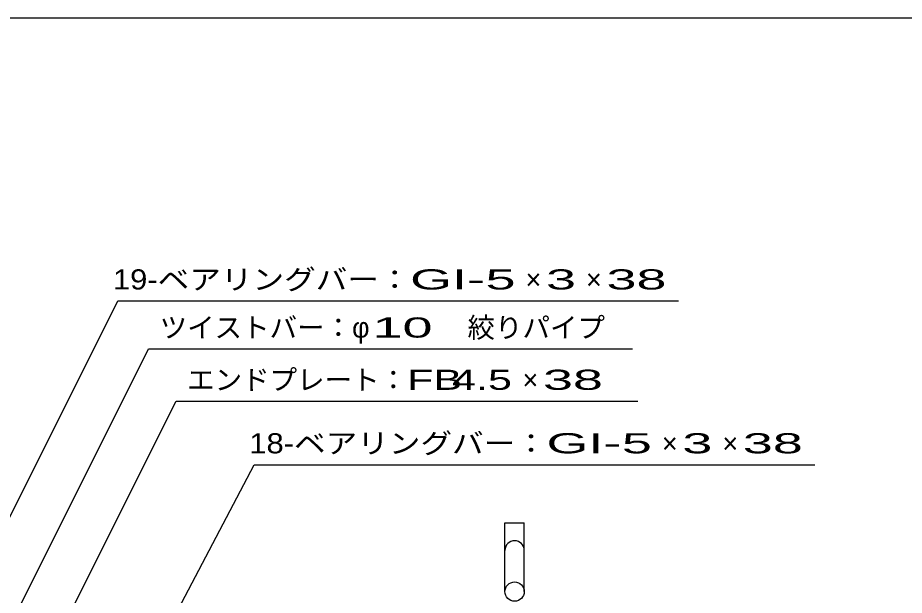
# Model space of a CAD drawing. Units: millimetres, scale not verified. Extents: x -4763 to 1389, y -3371 to 839.
# Drawn here: x -868 to -224, y 419 to 839 of the extents above; entities that cross this region are included whole.
import ezdxf
from ezdxf.enums import TextEntityAlignment as Align

# ---------------------------------------------------------------- set-up
doc = ezdxf.new("R2010")
doc.units = ezdxf.units.MM
doc.header["$LTSCALE"] = 8
for name, color, linetype, lineweight in [('0_2', 150, 'Continuous', 25), ('19', 6, 'Continuous', 25), ('22', 4, 'Continuous', 25)]:
    doc.layers.add(name, color=color, linetype=linetype, lineweight=lineweight)
doc.styles.add('ベクトル', font='')
doc.styles.get('ベクトル').set_extended_font_data('ベクトル')

msp = doc.modelspace()

# ---------------------------------------------------------------- linework, layer by layer
at = {"layer": '0_2'}
msp.add_line((-1379.2, 838.8), (1388.8, 838.8), dxfattribs=at)
at = {"layer": '19'}
for p, q in [((-514, 421.352), (-514, 471.352)), ((-514, 471.352), (-500, 471.352)), ((-500, 421.352), (-500, 471.352))]:
    msp.add_line(p, q, dxfattribs=at)
msp.add_circle((-507, 421.352), 7, dxfattribs=at)
msp.add_arc((-507, 451.352), 7, 0, 180, dxfattribs=at)
at = {"layer": '22'}
for p, q in [((-971, 282.352), (-795.75, 632.852)), ((-795.75, 632.852), (-387.733, 632.852)), ((-906, 332.352), (-773.25, 597.852)), ((-773.25, 597.852), (-421.25, 597.852)), ((-831, 404.352), (-753.25, 559.852)), ((-753.25, 559.852), (-417.25, 559.852)), ((-775.443, 363.427), (-696.55, 513.648)), ((-696.55, 513.648), (-288.533, 513.648))]:
    msp.add_line(p, q, dxfattribs=at)

# ---------------------------------------------------------------- texts
at = {"layer": '22', "color": 2, "style": 'ベクトル'}
for s, width, p in [('19-ベアリングバー：', 1.15, (-799.271, 648.452)), ('GI-', 2, (-583.036, 648.452)), (' 5 ', 2, (-539.036, 648.452)), (' 3 ', 2, (-495.036, 648.452)), (' 38 ', 2, (-451.036, 648.452)), (' 10 ', 2, (-621.25, 613.452)), ('FB', 1.6, (-585.25, 575.452)), (' 4.5 ', 1.6, (-561.25, 575.452)), (' 38 ', 2, (-497.25, 575.452)), ('18-ベアリングバー：', 1.15, (-700.071, 529.248)), ('GI-', 2, (-483.836, 529.248)), (' 5 ', 2, (-439.836, 529.248)), (' 3 ', 2, (-395.836, 529.248)), (' 38 ', 2, (-351.836, 529.248))]:
    msp.add_text(s, height=14.66, dxfattribs=dict(at, width=width)).set_placement(p, align=Align.MIDDLE_LEFT)
for s, p in [('×', (-499.036, 648.452)), ('×', (-455.036, 648.452)), ('ツイストバー：', (-765.25, 613.452)), ('絞りパイプ', (-541.25, 613.452)), ('φ', (-625.25, 613.452)), ('エンドプレート：', (-745.25, 575.452)), ('×', (-501.25, 575.452)), ('×', (-399.836, 529.248)), ('×', (-355.836, 529.248))]:
    msp.add_text(s, height=14.66, dxfattribs=at).set_placement(p, align=Align.MIDDLE_LEFT)

doc.saveas('drawing.dxf')
